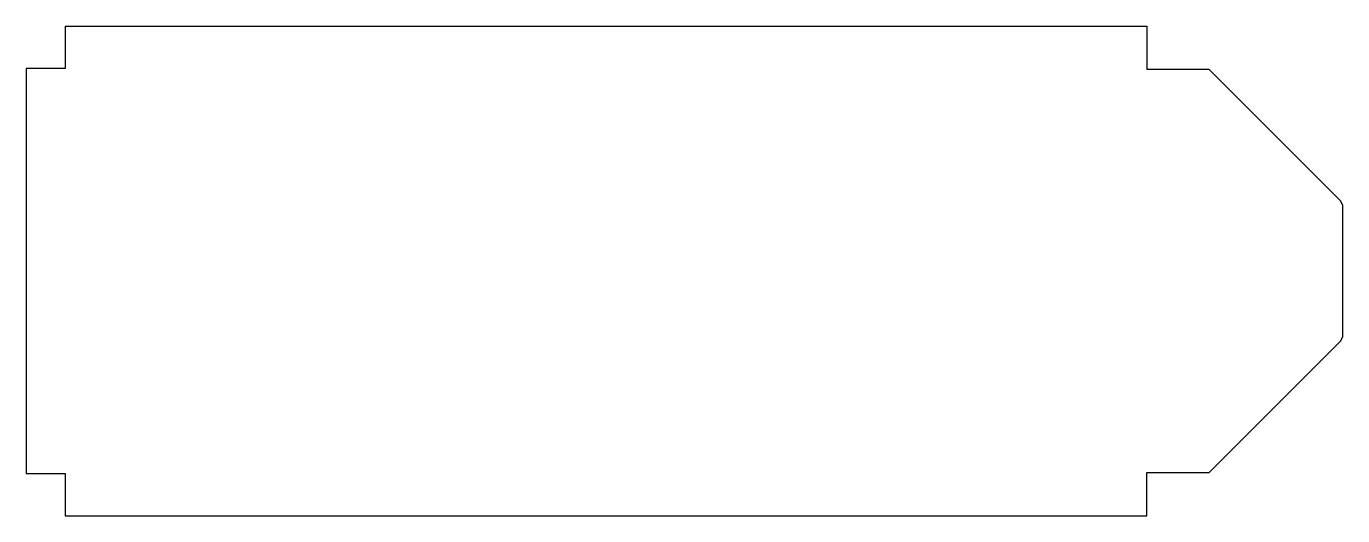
# Model space of a CAD drawing. Header units: millimetres. Extents: x 9 to 618, y -64 to 163.
import ezdxf

# ---------------------------------------------------------------- set-up
doc = ezdxf.new("R2010")
doc.units = ezdxf.units.MM

msp = doc.modelspace()

# ---------------------------------------------------------------- linework, layer by layer
at = {"color": 7, "linetype": 'Continuous', "lineweight": 25}
for p, q in [((27.4, 162.68), (27.4, 143.24)), ((27.4, 162.68), (527.4, 162.68)), ((527.4, 162.68), (527.4, 142.74)), ((27.4, 143.24), (9.4, 143.24)), ((9.4, 143.24), (9.4, -44.24)), ((556.2, 142.74), (527.4, 142.74)), ((616.93, 82.01), (556.2, 142.74)), ((618, 79.93), (616.93, 82.01)), ((618, 19.07), (618, 79.93)), ((616.93, 16.99), (618, 19.07)), ((556.2, -43.74), (616.93, 16.99)), ((9.4, -44.24), (27.4, -44.24)), ((27.4, -44.24), (27.4, -63.68)), ((527.4, -43.74), (556.2, -43.74)), ((527.4, -63.68), (527.4, -43.74)), ((27.4, -63.68), (527.4, -63.68))]:
    msp.add_line(p, q, dxfattribs=at)

doc.saveas('drawing.dxf')
